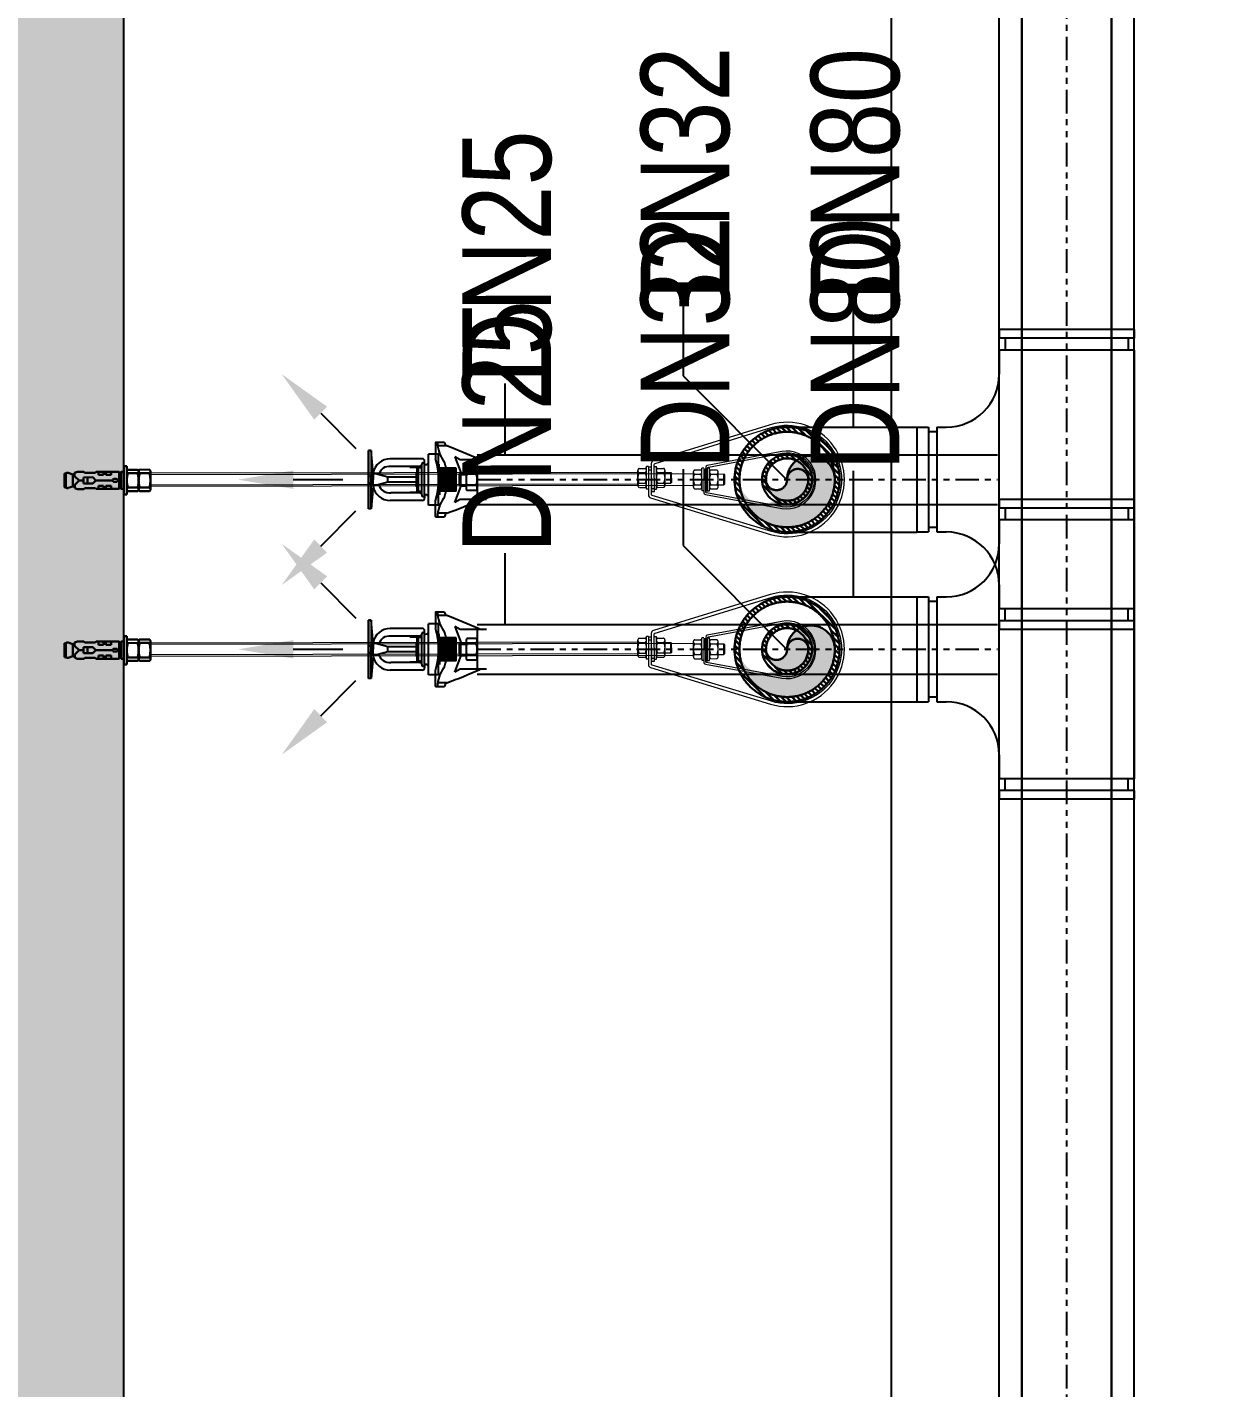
# Model space of a CAD drawing. Header units: millimetres. Extents: x -379292 to 1221486, y 92049 to 447512.
# Drawn here: x -29456 to -28455, y 214575 to 215727 of the extents above; entities that cross this region are included whole.
import ezdxf
from ezdxf.enums import TextEntityAlignment as Align

# ---------------------------------------------------------------- set-up
doc = ezdxf.new("R2010")
doc.units = ezdxf.units.MM
for name, pattern in [('ACISOTGB', [9, 4, -1, 1, -1, 1, -1]), ('CENTRE', [50.8, 31.75, -6.35, 6.35, -6.35]), ('SOGUKSU1', [72, 60, -6, 0, -6])]:
    doc.linetypes.add(name, pattern=pattern)
for name, color, linetype in [('05_CONCRETE', 6, 'Continuous'), ('05_CONCRETE VIEW', 142, 'Continuous'), ('05_HATCH CONCRETE', 141, 'Continuous'), ('M_FIRE_QRSC-K8-PENDENT SPRINKLER', 102, 'Continuous'), ('M_YANGIN_SPR_ CAP', 7, 'Continuous')]:
    doc.layers.add(name, color=color, linetype=linetype)
doc.layers.add('1-MIMARI', color=8, linetype='Continuous', lineweight=9)
doc.layers.add('1-YANGIN BORUSU-3', color=1, linetype='SOGUKSU1', lineweight=30)
doc.styles.add('DOA.ARIAL', font='arial.ttf')
pattern_1 = [(225, (-1e-07, -6.29572), (0.224506, -0.224506), [])]
pattern_2 = [(225, (-8e-08, -8.7207), (0.2245064, -0.2245064), [])]

# ---------------------------------------------------------------- blocks, each defined once
blk = doc.blocks.new('A$C6a8db8d0')
at = {"layer": '05_HATCH CONCRETE', "ltscale": 25, "transparency": 33554671}
h = blk.add_hatch(dxfattribs=at)
h.set_pattern_fill('ANSI33', color=256, scale=1.5, angle=180)
h.set_pattern_definition([(225, (-8686.666, 32930.851), (6.735192, -6.735192), []), (225, (-8693.402, 32930.851), (6.735192, -6.735192), [4.7625, -2.38125])])
h.paths.add_polyline_path([(-8675, 790), (-8675, 420), (-8725, 420), (-8725, 370), (9165, 370), (9165, 420), (9115, 420), (9115, 810), (9095, 810), (9095, 790), (5815, 790), (5815, 810), (5795, 810), (5795, 790), (-1895, 790), (-1895, 710), (-1845, 710), (-1845, 775), (-1635, 775), (-1635, 720), (-1595, 720), (-1595, 775), (-1335, 775), (-1335, 720), (-1295, 720), (-1295, 775), (-1090, 775), (-1090, 710), (-1040, 710), (-1040, 775), (-835, 775), (-835, 720), (-795, 720), (-795, 775), (-535, 775), (-535, 720), (-495, 720), (-495, 775), (-290, 775), (-290, 710), (-240, 710), (-240, 775), (-35, 775), (-35, 720), (5, 720), (5, 775), (265, 775), (265, 720), (305, 720), (305, 775), (510, 775), (510, 710), (560, 710), (560, 775), (765, 775), (765, 720), (805, 720), (805, 775), (1065, 775), (1065, 720), (1105, 720), (1105, 775), (1310, 775), (1310, 710), (1360, 710), (1360, 775), (1565, 775), (1565, 720), (1605, 720), (1605, 775), (1865, 775), (1865, 720), (1905, 720), (1905, 775), (2110, 775), (2110, 710), (2160, 710), (2160, 775), (2365, 775), (2365, 720), (2405, 720), (2405, 775), (2665, 775), (2665, 720), (2705, 720), (2705, 775), (2910, 775), (2910, 710), (2960, 710), (2960, 775), (3165, 775), (3165, 720), (3205, 720), (3205, 775), (3465, 775), (3465, 720), (3505, 720), (3505, 775), (3710, 775), (3710, 710), (3760, 710), (3760, 775), (3965, 775), (3965, 720), (4005, 720), (4005, 775), (4265, 775), (4265, 720), (4305, 720), (4305, 775), (4510, 775), (4510, 710), (4560, 710), (4560, 775), (4765, 775), (4765, 720), (4805, 720), (4805, 775), (5065, 775), (5065, 720), (5105, 720), (5105, 775), (5310, 775), (5310, 710), (5360, 710), (5360, 775), (5540, 775), (5540, 720), (5580, 720), (5580, 775), (5760, 775), (5760, 710), (5810, 710), (5810, 775), (6110, 775), (6110, 710), (6160, 710), (6160, 775), (6365, 775), (6365, 720), (6405, 720), (6405, 775), (6665, 775), (6665, 720), (6705, 720), (6705, 775), (6910, 775), (6910, 710), (6960, 710), (6960, 775), (7165, 775), (7165, 720), (7205, 720), (7205, 775), (7465, 775), (7465, 720), (7505, 720), (7505, 775), (7710, 775), (7710, 710), (7760, 710), (7760, 775), (7965, 775), (7965, 720), (8005, 720), (8005, 775), (8265, 775), (8265, 720), (8305, 720), (8305, 775), (8510, 775), (8510, 710), (8560, 710), (8560, 775), (8790, 775), (8790, 720), (8830, 720), (8830, 775), (9085, 775), (9085, 420), (-8645, 420), (-8645, 775), (-8270, 775), (-8270, 710), (-8220, 710), (-8220, 775), (-8015, 775), (-8015, 720), (-7975, 720), (-7975, 775), (-7715, 775), (-7715, 720), (-7675, 720), (-7675, 775), (-7470, 775), (-7470, 710), (-7420, 710), (-7420, 775), (-7215, 775), (-7215, 720), (-7175, 720), (-7175, 775), (-6915, 775), (-6915, 720), (-6875, 720), (-6875, 775), (-6670, 775), (-6670, 710), (-6620, 710), (-6620, 775), (-6415, 775), (-6415, 720), (-6375, 720), (-6375, 775), (-6115, 775), (-6115, 720), (-6075, 720), (-6075, 775), (-5870, 775), (-5870, 710), (-5820, 710), (-5820, 775), (-5615, 775), (-5615, 720), (-5575, 720), (-5575, 775), (-5315, 775), (-5315, 720), (-5275, 720), (-5275, 775), (-5070, 775), (-5070, 710), (-5020, 710), (-5020, 775), (-4815, 775), (-4815, 720), (-4775, 720), (-4775, 775), (-4515, 775), (-4515, 720), (-4475, 720), (-4475, 775), (-4270, 775), (-4270, 710), (-4220, 710), (-4220, 775), (-4015, 775), (-4015, 720), (-3975, 720), (-3975, 775), (-3715, 775), (-3715, 720), (-3675, 720), (-3675, 775), (-3470, 775), (-3470, 710), (-3420, 710), (-3420, 775), (-3215, 775), (-3215, 720), (-3175, 720), (-3175, 775), (-2915, 775), (-2915, 720), (-2875, 720), (-2875, 775), (-2670, 775), (-2670, 710), (-2620, 710), (-2620, 775), (-2435, 775), (-2435, 720), (-2395, 720), (-2395, 775), (-2175, 775), (-2175, 720), (-2135, 720), (-2135, 775), (-1955, 775), (-1955, 710), (-1905, 710), (-1905, 790)])
at = {"layer": '05_CONCRETE'}
blk.add_lwpolyline([(2405, 775), (2665, 775), (2665, 720), (2705, 720), (2705, 775), (2910, 775), (2910, 710), (2960, 710), (2960, 775), (3165, 775), (3165, 720), (3205, 720), (3205, 775), (3465, 775), (3465, 720), (3505, 720), (3505, 775), (3710, 775)], dxfattribs=at)
at = {"layer": '05_CONCRETE VIEW', "ltscale": 20, "flags": 128}
blk.add_lwpolyline([(2905, 710), (2165, 710)], dxfattribs=at)
blk = doc.blocks.new('A$C12965CA4')
at = {"layer": 'M_FIRE_QRSC-K8-PENDENT SPRINKLER'}
for p, q in [((148.8, 432.3, -796227.1), (148.8, 397.9, -796227.1)), ((200.7, 432.3, -796227.1), (200.7, 397.9, -796227.1)), ((148.8, 420.2, -796227.1), (200.7, 420.2, -796227.1)), ((160.7, 419, -796227.1), (160.7, 406.8, -796227.1)), ((164.2, 420.2, -796227.1), (185.3, 420.2, -796227.1)), ((164.6, 420.2, -796227.1), (184.9, 420.2, -796227.1)), ((167.7, 419, -796227.1), (167.7, 406.8, -796227.1)), ((181.8, 419, -796227.1), (181.8, 406.8, -796227.1)), ((188.8, 419, -796227.1), (188.8, 406.8, -796227.1)), ((145.1, 391, -796227.1), (166.6, 399.4, -796227.1)), ((148.8, 397.9, -796227.1), (145.1, 391, -796227.1)), ((189.8, 392.5, -796227.1), (159.8, 392.5, -796227.1)), ((159.8, 392.5, -796227.1), (159.8, 369.8, -796227.1)), ((189.8, 391.4, -796227.1), (159.8, 391, -796227.1)), ((164.2, 405.6, -796227.1), (185.3, 405.6, -796227.1)), ((166.6, 398.7, -796227.1), (166.6, 405.6, -796227.1)), ((166.6, 398.7, -796227.1), (168, 396.4, -796227.1)), ((182.9, 398.7, -796227.1), (166.6, 398.7, -796227.1)), ((168, 396.4, -796227.1), (168, 405.6, -796227.1)), ((168, 396.4, -796227.1), (181.5, 396.4, -796227.1)), ((181.5, 396.4, -796227.1), (181.5, 405.6, -796227.1)), ((182.9, 398.7, -796227.1), (181.5, 396.4, -796227.1)), ((182.9, 398.7, -796227.1), (182.9, 405.6, -796227.1)), ((204.5, 391, -796227.1), (182.9, 399.4, -796227.1)), ((189.8, 392.5, -796227.1), (189.8, 369.8, -796227.1)), ((200.7, 397.9, -796227.1), (204.5, 391, -796227.1)), ((126.1, 366.2, -796227.1), (126.1, 377.4, -796227.1)), ((126.1, 377.4, -796227.1), (126.1, 377.4, -796227.1)), ((130.9, 380.7, -796227.1), (130.9, 368.6, -796227.1)), ((156.9, 378.7, -796227.1), (192.6, 378.7, -796227.1)), ((189.8, 390, -796227.1), (159.8, 389.7, -796227.1)), ((189.8, 388.7, -796227.1), (159.8, 388.3, -796227.1)), ((189.8, 387.3, -796227.1), (159.8, 386.9, -796227.1)), ((189.8, 385.9, -796227.1), (159.8, 385.6, -796227.1)), ((189.8, 384.6, -796227.1), (159.8, 384.2, -796227.1)), ((189.8, 383.2, -796227.1), (159.8, 382.8, -796227.1)), ((189.8, 381.8, -796227.1), (159.8, 381.5, -796227.1)), ((189.8, 380.5, -796227.1), (159.8, 380.1, -796227.1)), ((189.8, 379.1, -796227.1), (159.8, 378.7, -796227.1)), ((189.8, 377.7, -796227.1), (159.8, 377.3, -796227.1)), ((189.8, 376.4, -796227.1), (159.8, 376, -796227.1)), ((189.8, 375, -796227.1), (159.8, 374.6, -796227.1)), ((189.8, 373.6, -796227.1), (159.8, 373.2, -796227.1)), ((218.7, 380.7, -796227.1), (218.7, 368.6, -796227.1)), ((223.5, 377.5, -796227.1), (223.4, 377.5, -796227.1)), ((223.5, 366.2, -796227.1), (223.5, 377.5, -796227.1)), ((126.6, 365.7, -796227.1), (147, 365.7, -796227.1)), ((141.4, 369.8, -796227.1), (141.4, 356.5, -796227.1)), ((208.1, 369.8, -796227.1), (141.4, 369.8, -796227.1)), ((208.1, 356.5, -796227.1), (141.4, 356.5, -796227.1)), ((194.8, 371.2, -796227.1), (154.8, 370.7, -796227.1)), ((189.8, 372.2, -796227.1), (159.8, 371.9, -796227.1)), ((222.9, 365.7, -796227.1), (202.5, 365.7, -796227.1)), ((208.1, 369.8, -796227.1), (208.1, 356.5, -796227.1)), ((147.6, 348.2, -796227.1), (147.6, 306.5, -796227.1)), ((154.8, 351.5, -796227.1), (150.9, 351.5, -796227.1)), ((194.8, 351.5, -796227.1), (154.8, 351.5, -796227.1)), ((194.8, 347.7, -796227.1), (154.8, 347.7, -796227.1)), ((156.8, 347.7, -796227.1), (157.6, 343.6, -796227.1)), ((157.6, 343.6, -796227.1), (157.6, 307.4, -796227.1)), ((192, 343.6, -796227.1), (157.6, 343.6, -796227.1)), ((192, 341.8, -796227.1), (157.6, 341.8, -796227.1)), ((158.4, 332.1, -796227.1), (158.4, 341.8, -796227.1)), ((159, 347.7, -796227.1), (159.8, 343.6, -796227.1)), ((165.3, 341.8, -796227.1), (165.3, 341, -796227.1)), ((184.2, 341, -796227.1), (165.3, 341, -796227.1)), ((171.4, 341, -796227.1), (171.4, 303.4, -796227.1)), ((178.1, 341, -796227.1), (178.1, 303.4, -796227.1)), ((184.2, 341.8, -796227.1), (184.2, 341, -796227.1)), ((190.5, 347.7, -796227.1), (189.8, 343.6, -796227.1)), ((191.2, 332.1, -796227.1), (191.2, 341.8, -796227.1)), ((192.7, 347.7, -796227.1), (192, 343.6, -796227.1)), ((192, 343.6, -796227.1), (192, 307.4, -796227.1)), ((194.8, 351.5, -796227.1), (198.6, 351.5, -796227.1)), ((201.9, 348.2, -796227.1), (201.9, 306.5, -796227.1)), ((157.6, 332.1, -796227.1), (158.4, 332.1, -796227.1)), ((192, 332.1, -796227.1), (191.2, 332.1, -796227.1)), ((171.4, 303.4, -796227.1), (166.4, 284.4, -796227.1)), ((178.1, 303.4, -796227.1), (171.4, 303.4, -796227.1)), ((178.1, 303.4, -796227.1), (183.2, 284.4, -796227.1)), ((166.4, 284.4, -796227.1), (136.8, 281.9, -796227.1)), ((166.4, 284.4, -796227.1), (174.8, 284.4, -796227.1)), ((170.4, 281.9, -796227.1), (174.8, 284.4, -796227.1)), ((183.2, 284.4, -796227.1), (174.8, 284.4, -796227.1)), ((179.1, 281.9, -796227.1), (174.8, 284.4, -796227.1)), ((183.2, 284.4, -796227.1), (212.8, 281.9, -796227.1)), ((136.8, 281.9, -796227.1), (136.8, 278.4, -796227.1)), ((136.8, 281.9, -796227.1), (180.6, 281.9, -796227.1)), ((212.8, 278.4, -796227.1), (136.8, 278.4, -796227.1)), ((136.8, 278.4, -796227.1), (212.8, 278.4, -796227.1)), ((212.8, 281.9, -796227.1), (169, 281.9, -796227.1)), ((170.4, 278.4, -796227.1), (170.4, 281.9, -796227.1)), ((179.1, 278.4, -796227.1), (179.1, 281.9, -796227.1)), ((212.8, 281.9, -796227.1), (212.8, 278.4, -796227.1))]:
    blk.add_line(p, q, dxfattribs=at)
at = {"layer": 'M_FIRE_QRSC-K8-PENDENT SPRINKLER', "elevation": -796227.1}
for points in [[(88.1, 216), (134, 261.9)], [(261.4, 216), (215.5, 261.9)], [(174.8, 180.1), (174.8, 245)]]:
    blk.add_lwpolyline(points, dxfattribs=at)
at = {"layer": 'M_FIRE_QRSC-K8-PENDENT SPRINKLER'}
for centre, radius, start, end in [((138.6, 426.9, -796227.1), 10.2, 336.8896, 0), ((1391.4, -107.8, -796227.1), 1351.9, 156.8896, 158.8169), ((164.2, 414.5, -796227.1), 5.73, 90, 127.8789), ((164.2, 414.5, -796227.1), 5.73, 52.1211, 90), ((174.8, 399.1, -796227.1), 21.1, 70.5288, 109.4712), ((185.3, 414.5, -796227.1), 5.73, 90, 127.8789), ((185.3, 414.5, -796227.1), 5.73, 52.1211, 90), ((-1041.9, -107.8, -796227.1), 1351.9, 21.1831, 23.1545), ((164.2, 411.3, -796227.1), 5.73, 232.1211, 270), ((164.2, 411.3, -796227.1), 5.73, 270, 307.8789), ((174.8, 426.7, -796227.1), 21.1, 250.5288, 289.4712), ((185.3, 411.3, -796227.1), 5.73, 232.1211, 270), ((185.3, 411.3, -796227.1), 5.73, 270, 307.8789), ((126.1, 382.6, -796227.1), 5.11, 270, 338.8169), ((125.4, 410.9, -796227.1), 42.7, 270.9413, 306.0333), ((156.9, 368.5, -796227.1), 10.2, 90, 129.1092), ((192.6, 368.5, -796227.1), 10.2, 50.8908, 90), ((224.2, 410.9, -796227.1), 42.7, 233.9667, 269.0587), ((223.4, 382.6, -796227.1), 5.11, 201.1831, 270), ((126.6, 366.2, -796227.1), 0.511, 180, 270), ((174.8, 273.9, -796227.1), 95.9, 73.1867, 106.8133), ((151, 353, -796227.1), 4.03, 337.4729, 59.0301), ((198.5, 353, -796227.1), 4.03, 120.9699, 202.5271), ((222.9, 366.2, -796227.1), 0.511, 270, 0), ((150.9, 348.2, -796227.1), 3.33, 90, 180), ((154.8, 349.6, -796227.1), 1.88, 90, 270), ((194.8, 349.6, -796227.1), 1.88, 270, 90), ((198.6, 348.2, -796227.1), 3.33, 0, 90), ((170, 306.5, -796227.1), 22.4, 179.9553, 260.6114), ((171.1, 305.4, -796227.1), 13.6, 171.7173, 258.7369), ((178.5, 305.4, -796227.1), 13.6, 281.2631, 8.2827), ((179.5, 306.5, -796227.1), 22.4, 279.3886, 0.0447)]:
    blk.add_arc(centre, radius, start, end, dxfattribs=at)
for points in [[(96.6, 207.5, -796227.1), (37.2, 165.1, -796227.1), (79.6, 224.4, -796227.1)], [(269.9, 224.4, -796227.1), (312.3, 165.1, -796227.1), (252.9, 207.5, -796227.1)], [(186.8, 180.1, -796227.1), (174.8, 108.1, -796227.1), (162.8, 180.1, -796227.1)]]:
    blk.add_solid(points, dxfattribs=at)
blk = doc.blocks.new('A$Ccaded8c4')
at = {"color": 4, "ltscale": 25}
for p, q in [((-4.44, 18.42), (-4.44, 17.42)), ((4.44, 18.42), (-4.44, 18.42)), ((4.44, 17.42), (-4.44, 17.42)), ((-4.05, 16.72), (-4.05, 17.42)), ((4.05, 16.72), (4.05, 17.42)), ((4.44, 18.42), (4.44, 17.42)), ((-4.44, 16.72), (-4.44, 15.92)), ((4.44, 16.72), (-4.44, 16.72)), ((4.44, 16.72), (4.44, 15.92)), ((-11.96, 11.43), (-12.7, 11.43)), ((-12.7, 0), (-12.7, 11.43)), ((-11.96, 0), (-11.96, 11.43)), ((-11.96, 10.93), (-10.96, 10.93)), ((-8.93, 11.43), (-10.96, 11.43)), ((-10.96, 0), (-10.96, 11.43)), ((10.96, 11.43), (8.93, 11.43)), ((10.96, 0), (10.96, 11.43)), ((11.96, 10.93), (10.96, 10.93)), ((12.7, 11.43), (11.96, 11.43)), ((11.96, 0), (11.96, 11.43)), ((12.7, 0), (12.7, 11.43)), ((-11.96, 0), (-12.7, 0)), ((-11.96, 0.5), (-10.96, 0.5)), ((10.96, 0), (-10.96, 0)), ((11.96, 0.5), (10.96, 0.5)), ((12.7, 0), (11.96, 0))]:
    blk.add_line(p, q, dxfattribs=at)
for centre, start, end in [((-8.93, 15.92), 270, 0), ((8.93, 15.92), 180, 270)]:
    blk.add_arc(centre, 4.49, start, end, dxfattribs=at)
blk = doc.blocks.new('*U1123')
h = blk.add_hatch()
h.set_pattern_fill('ANSI31', color=256, scale=0.1, angle=180)
h.set_pattern_definition(pattern_1)
h.paths.add_polyline_path([(-2.12, 0, 1), (2.12, 0, 1)])
h.paths.add_polyline_path([(1.79, 0, -1), (-1.8, 0, -1)], flags=16)
h = blk.add_hatch(color=256)
h.dxf.hatch_style = 1
h.paths.add_polyline_path([(0, -1.8, 1), (0, 0, -1), (0, 1.79, 0.414214), (-1.8, 0, 0.414214)])
at = {"color": 7, "ltscale": 0.5}
for p, q in [((-0.54, 61.22), (0.62, 61.22)), ((-0.54, 61.1), (0.62, 61.1)), ((-0.69, 60.11), (-0.61, 60.35)), ((-0.69, 59.58), (-0.69, 60.11)), ((-0.61, 60.35), (-0.33, 60.35)), ((-0.47, 60.5), (-0.6, 60.9)), ((-0.47, 60.35), (-0.47, 60.5)), ((-0.47, 60.5), (0.55, 60.5)), ((-0.33, 60.35), (0.04, 59.98)), ((0.41, 60.35), (0.04, 59.98)), ((0.04, 59.98), (0.04, 59.61)), ((0.69, 60.35), (0.41, 60.35)), ((0.55, 60.5), (0.68, 60.9)), ((0.55, 60.35), (0.55, 60.5)), ((0.77, 60.11), (0.69, 60.35)), ((0.77, 59.58), (0.77, 60.11)), ((-0.69, 59.58), (-0.61, 59.49)), ((-0.61, 58.62), (-0.61, 59.49)), ((-0.22, 59.61), (0.3, 59.61)), ((-0.22, 59.61), (-0.22, 58.82)), ((-0.22, 59.26), (0.3, 59.26)), ((-0.22, 58.82), (0.04, 58.56)), ((0.3, 58.82), (0.04, 58.56)), ((0.3, 59.61), (0.3, 58.82)), ((0.77, 59.58), (0.69, 59.49)), ((0.69, 58.62), (0.69, 59.49)), ((-0.69, 58.53), (-0.61, 58.62)), ((-0.69, 56.59), (-0.69, 58.53)), ((-0.69, 57.9), (-0.66, 58.34)), ((-0.69, 57.9), (-0.42, 57.9)), ((-0.69, 57.26), (-0.66, 57.7)), ((-0.66, 58.34), (-0.42, 58.34)), ((-0.66, 57.7), (-0.42, 57.7)), ((-0.42, 58.34), (-0.42, 57.9)), ((-0.42, 57.7), (-0.42, 57.26)), ((0.04, 58.56), (0.04, 57.14)), ((0.74, 58.34), (0.5, 58.34)), ((0.5, 58.34), (0.5, 57.9)), ((0.77, 57.9), (0.5, 57.9)), ((0.74, 57.7), (0.5, 57.7)), ((0.5, 57.7), (0.5, 57.26)), ((0.77, 58.53), (0.69, 58.62)), ((0.77, 57.9), (0.74, 58.34)), ((0.77, 57.26), (0.74, 57.7)), ((0.77, 56.59), (0.77, 58.53)), ((-0.69, 57.26), (-0.42, 57.26)), ((-0.69, 56.59), (0.77, 56.59)), ((-0.08, 57.02), (-0.08, 56.82)), ((0.16, 57.02), (0.16, 56.82)), ((0.77, 57.26), (0.5, 57.26)), ((-0.69, 56.18), (-0.69, 56.4)), ((0.77, 56.4), (-0.69, 56.4)), ((0.77, 56.18), (0.77, 56.4))]:
    blk.add_line(p, q, dxfattribs=at)
at = {"color": 7}
for p, q in [((-1.17, 55.93), (-1.17, 56.18)), ((-1.17, 56.18), (1.23, 56.18)), ((-1.17, 55.93), (1.23, 55.93)), ((-0.88, 55.84), (-0.88, 55.02)), ((-0.58, 55.84), (-0.58, 55.02)), ((0.64, 55.84), (0.64, 55.02)), ((0.94, 55.84), (0.94, 55.02)), ((1.23, 55.93), (1.23, 56.18)), ((-0.88, 54.84), (-0.88, 54.02)), ((-0.73, 54.93), (0.79, 54.93)), ((-0.58, 54.84), (-0.58, 54.02)), ((0.64, 54.84), (0.64, 54.02)), ((0.94, 54.84), (0.94, 54.02)), ((-0.73, 53.93), (0.79, 53.93))]:
    blk.add_line(p, q, dxfattribs=at)
at = {"color": 7, "linetype": 'Continuous', "lineweight": 5}
for p, q in [((-0.47, 53.93), (-0.47, 7.94)), ((0.53, 53.93), (0.53, 7.94))]:
    blk.add_line(p, q, dxfattribs=at)
at = {"lineweight": 5}
for p, q in [((-0.93, 7.21), (0.99, 7.21)), ((-0.78, 7.82), (-0.78, 7.33)), ((-0.6, 7.94), (0.65, 7.94)), ((-0.43, 7.82), (-0.43, 7.33)), ((0.48, 7.82), (0.48, 7.33)), ((0.83, 7.82), (0.83, 7.33)), ((-0.93, 6.57), (0.99, 6.57)), ((-0.78, 6.45), (-0.78, 5.96)), ((-0.6, 5.84), (0.65, 5.84)), ((-0.43, 6.45), (-0.43, 5.96)), ((-0.43, 5.84), (-0.43, 5.36)), ((0.48, 6.45), (0.48, 5.96)), ((0.48, 5.84), (0.48, 5.36)), ((0.83, 6.45), (0.83, 5.96)), ((-0.43, 5.36), (0.48, 5.36)), ((-0.43, 5.36), (-0.35, 5.28)), ((-0.35, 5.28), (0.4, 5.28)), ((0.48, 5.36), (0.4, 5.28))]:
    blk.add_line(p, q, dxfattribs=at)
at = {"linetype": 'CENTRE', "lineweight": 5}
for p, q in [((-0.93, 7.05), (-0.93, 7.21)), ((0.99, 7.05), (0.99, 7.21)), ((-0.93, 6.73), (-0.93, 6.57)), ((0.99, 6.73), (0.99, 6.57))]:
    blk.add_line(p, q, dxfattribs=at)
at = {"color": 7, "linetype": 'Continuous', "lineweight": 15}
for p, q in [((0.65, 6.9), (0.65, 7.05)), ((-0.7, 6.89), (-0.7, 6.75))]:
    blk.add_line(p, q, dxfattribs=at)
blk.add_lwpolyline([(-2.3, 0.42), (-1.11, 6.82, -0.361502), (-1.01, 6.9), (0.9, 6.9), (0.9, 7.05), (-1.1, 7.05, 0.361502), (-1.24, 6.93), (-2.44, 0.45, 1.202369), (2.37, 0.45), (1.2, 6.77, 0.361502), (1.05, 6.89), (-0.95, 6.89), (-0.95, 6.75), (0.97, 6.75, -0.361502), (1.07, 6.66), (2.23, 0.42, -1.202369)], format="xyb", close=True, dxfattribs=at)
for radius in [2.12, 1.79]:
    blk.add_circle((0, 0), radius)
at = {"color": 7, "ltscale": 0.5}
for centre, radius, start, end in [((-0.44, 60.96), 0.177, 125.9379, 201.7909), ((-0.37, 61.17), 0.177, 163.8644, 201.7909), ((0.45, 61.17), 0.177, 338.2091, 16.1356), ((0.52, 60.96), 0.177, 338.2091, 54.0621), ((-0.71, 56.5), 0.0963, 278.9277, 81.0723), ((0.04, 57.02), 0.118, 0, 180), ((0.04, 56.82), 0.118, 180, 0), ((0.79, 56.5), 0.0963, 98.9277, 261.0723)]:
    blk.add_arc(centre, radius, start, end, dxfattribs=at)
at = {"color": 7}
for centre, radius, start, end in [((-0.73, 55.75), 0.176, 30.2552, 149.7448), ((0.03, 53.77), 2.16, 73.6568, 106.3432), ((0.79, 55.75), 0.176, 30.2552, 149.7448), ((-0.73, 55.11), 0.176, 210.2552, 329.7448), ((-0.73, 54.75), 0.176, 30.2552, 149.7448), ((0.03, 57.09), 2.16, 253.6568, 286.3432), ((0.03, 52.77), 2.16, 73.6568, 106.3432), ((0.79, 55.11), 0.176, 210.2552, 329.7448), ((0.79, 54.75), 0.176, 30.2552, 149.7448), ((-0.73, 54.11), 0.176, 210.2552, 329.7448), ((0.03, 56.09), 2.16, 253.6568, 286.3432), ((0.79, 54.11), 0.176, 210.2552, 329.7448)]:
    blk.add_arc(centre, radius, start, end, dxfattribs=at)
at = {"lineweight": 5}
for centre, radius, start, end in [((-0.6, 7.76), 0.188, 20.8221, 159.1779), ((-0.6, 7.4), 0.188, 200.8221, 339.1779), ((0.03, 7.04), 0.907, 60.0793, 119.9207), ((0.03, 8.12), 0.907, 240.0793, 299.9207), ((0.65, 7.76), 0.188, 20.8221, 159.1779), ((0.65, 7.4), 0.188, 200.8221, 339.1779), ((-0.6, 6.39), 0.188, 20.8221, 159.1779), ((-0.6, 6.03), 0.188, 200.8221, 339.1779), ((0.03, 5.67), 0.907, 60.0793, 119.9207), ((0.03, 6.75), 0.907, 240.0793, 299.9207), ((0.65, 6.39), 0.188, 20.8221, 159.1779), ((0.65, 6.03), 0.188, 200.8221, 339.1779)]:
    blk.add_arc(centre, radius, start, end, dxfattribs=at)
for centre, start, end in [((0, 0.9), 90, 270), ((0, -0.9), 270, 90)]:
    blk.add_arc(centre, 0.897, start, end)
blk = doc.blocks.new('*U1124')
h = blk.add_hatch()
h.set_pattern_fill('ANSI31', color=256, scale=0.1, angle=180)
h.set_pattern_definition(pattern_2)
h.paths.add_polyline_path([(-4.45, 0, 1), (4.44, 0, 1)])
h.paths.add_polyline_path([(4.04, 0, -1), (-4.04, 0, -1)], flags=16)
h = blk.add_hatch(color=256)
h.dxf.hatch_style = 1
h.paths.add_polyline_path([(0, -4.04, 1), (0, 0, -1), (0, 4.04, 0.414214), (-4.04, 0, 0.414214)])
at = {"color": 7, "ltscale": 0.5}
for p, q in [((-0.54, 61.22), (0.62, 61.22)), ((-0.54, 61.1), (0.62, 61.1)), ((-0.69, 60.11), (-0.61, 60.35)), ((-0.69, 59.58), (-0.69, 60.11)), ((-0.61, 60.35), (-0.33, 60.35)), ((-0.47, 60.5), (-0.6, 60.9)), ((-0.47, 60.35), (-0.47, 60.5)), ((-0.47, 60.5), (0.55, 60.5)), ((-0.33, 60.35), (0.04, 59.98)), ((0.41, 60.35), (0.04, 59.98)), ((0.04, 59.98), (0.04, 59.61)), ((0.69, 60.35), (0.41, 60.35)), ((0.55, 60.5), (0.68, 60.9)), ((0.55, 60.35), (0.55, 60.5)), ((0.77, 60.11), (0.69, 60.35)), ((0.77, 59.58), (0.77, 60.11)), ((-0.69, 59.58), (-0.61, 59.49)), ((-0.61, 58.62), (-0.61, 59.49)), ((-0.22, 59.61), (0.3, 59.61)), ((-0.22, 59.61), (-0.22, 58.82)), ((-0.22, 59.26), (0.3, 59.26)), ((-0.22, 58.82), (0.04, 58.56)), ((0.3, 58.82), (0.04, 58.56)), ((0.3, 59.61), (0.3, 58.82)), ((0.77, 59.58), (0.69, 59.49)), ((0.69, 58.62), (0.69, 59.49)), ((-0.69, 58.53), (-0.61, 58.62)), ((-0.69, 56.59), (-0.69, 58.53)), ((-0.69, 57.9), (-0.66, 58.34)), ((-0.69, 57.9), (-0.42, 57.9)), ((-0.69, 57.26), (-0.66, 57.7)), ((-0.66, 58.34), (-0.42, 58.34)), ((-0.66, 57.7), (-0.42, 57.7)), ((-0.42, 58.34), (-0.42, 57.9)), ((-0.42, 57.7), (-0.42, 57.26)), ((0.04, 58.56), (0.04, 57.14)), ((0.74, 58.34), (0.5, 58.34)), ((0.5, 58.34), (0.5, 57.9)), ((0.77, 57.9), (0.5, 57.9)), ((0.74, 57.7), (0.5, 57.7)), ((0.5, 57.7), (0.5, 57.26)), ((0.77, 58.53), (0.69, 58.62)), ((0.77, 57.9), (0.74, 58.34)), ((0.77, 57.26), (0.74, 57.7)), ((0.77, 56.59), (0.77, 58.53)), ((-0.69, 57.26), (-0.42, 57.26)), ((-0.69, 56.59), (0.77, 56.59)), ((-0.08, 57.02), (-0.08, 56.82)), ((0.16, 57.02), (0.16, 56.82)), ((0.77, 57.26), (0.5, 57.26)), ((-0.69, 56.18), (-0.69, 56.4)), ((0.77, 56.4), (-0.69, 56.4)), ((0.77, 56.18), (0.77, 56.4))]:
    blk.add_line(p, q, dxfattribs=at)
at = {"color": 7}
for p, q in [((-1.17, 55.93), (-1.17, 56.18)), ((-1.17, 56.18), (1.23, 56.18)), ((-1.17, 55.93), (1.23, 55.93)), ((-0.88, 55.84), (-0.88, 55.02)), ((-0.58, 55.84), (-0.58, 55.02)), ((0.64, 55.84), (0.64, 55.02)), ((0.94, 55.84), (0.94, 55.02)), ((1.23, 55.93), (1.23, 56.18)), ((-0.88, 54.84), (-0.88, 54.02)), ((-0.73, 54.93), (0.79, 54.93)), ((-0.58, 54.84), (-0.58, 54.02)), ((0.64, 54.84), (0.64, 54.02)), ((0.94, 54.84), (0.94, 54.02)), ((-0.73, 53.93), (0.79, 53.93))]:
    blk.add_line(p, q, dxfattribs=at)
at = {"color": 7, "linetype": 'Continuous', "lineweight": 5}
for p, q in [((-0.34, 53.93), (-0.34, 12.64)), ((0.66, 53.93), (0.66, 12.64))]:
    blk.add_line(p, q, dxfattribs=at)
at = {"lineweight": 5}
for p, q in [((-0.8, 11.91), (1.12, 11.91)), ((-0.64, 12.52), (-0.64, 12.03)), ((-0.47, 12.64), (0.79, 12.64)), ((-0.29, 12.52), (-0.29, 12.03)), ((0.61, 12.52), (0.61, 12.03)), ((0.96, 12.52), (0.96, 12.03)), ((-0.8, 11.07), (1.12, 11.07)), ((-0.64, 10.95), (-0.64, 10.46)), ((-0.29, 10.95), (-0.29, 10.46)), ((0.61, 10.95), (0.61, 10.46)), ((0.96, 10.95), (0.96, 10.46)), ((-0.47, 10.34), (0.79, 10.34)), ((-0.29, 10.34), (-0.29, 9.86)), ((-0.29, 9.86), (0.61, 9.86)), ((-0.29, 9.86), (-0.21, 9.78)), ((-0.21, 9.78), (0.53, 9.78)), ((0.61, 9.86), (0.53, 9.78)), ((0.61, 10.34), (0.61, 9.86))]:
    blk.add_line(p, q, dxfattribs=at)
at = {"linetype": 'CENTRE', "lineweight": 5}
for p, q in [((-0.8, 11.75), (-0.8, 11.91)), ((1.12, 11.75), (1.12, 11.91)), ((-0.8, 11.23), (-0.8, 11.07)), ((1.12, 11.23), (1.12, 11.07))]:
    blk.add_line(p, q, dxfattribs=at)
at = {"color": 7, "linetype": 'Continuous', "lineweight": 15}
for p, q in [((0.81, 11.5), (0.81, 11.75)), ((-0.73, 11.5), (-0.73, 11.25))]:
    blk.add_line(p, q, dxfattribs=at)
blk.add_lwpolyline([(-4.4, 1.34), (-1.32, 11.43, -0.329751), (-1.22, 11.5), (1.06, 11.5), (1.06, 11.75), (-1.29, 11.75, 0.329751), (-1.53, 11.57), (-4.64, 1.42, 1.351422), (4.64, 1.42), (1.61, 11.32, 0.329751), (1.37, 11.5), (-0.98, 11.5), (-0.98, 11.25), (1.3, 11.25, -0.329751), (1.39, 11.17), (4.4, 1.34, -1.351422)], format="xyb", close=True, dxfattribs=at)
for radius in [4.45, 4.04]:
    blk.add_circle((0, 0), radius)
at = {"color": 7, "ltscale": 0.5}
for centre, radius, start, end in [((-0.44, 60.96), 0.177, 125.9379, 201.7909), ((-0.37, 61.17), 0.177, 163.8644, 201.7909), ((0.45, 61.17), 0.177, 338.2091, 16.1356), ((0.52, 60.96), 0.177, 338.2091, 54.0621), ((-0.71, 56.5), 0.0963, 278.9277, 81.0723), ((0.04, 57.02), 0.118, 0, 180), ((0.04, 56.82), 0.118, 180, 0), ((0.79, 56.5), 0.0963, 98.9277, 261.0723)]:
    blk.add_arc(centre, radius, start, end, dxfattribs=at)
at = {"color": 7}
for centre, radius, start, end in [((-0.73, 55.75), 0.176, 30.2552, 149.7448), ((0.03, 53.77), 2.16, 73.6568, 106.3432), ((0.79, 55.75), 0.176, 30.2552, 149.7448), ((-0.73, 55.11), 0.176, 210.2552, 329.7448), ((-0.73, 54.75), 0.176, 30.2552, 149.7448), ((0.03, 57.09), 2.16, 253.6568, 286.3432), ((0.03, 52.77), 2.16, 73.6568, 106.3432), ((0.79, 55.11), 0.176, 210.2552, 329.7448), ((0.79, 54.75), 0.176, 30.2552, 149.7448), ((-0.73, 54.11), 0.176, 210.2552, 329.7448), ((0.03, 56.09), 2.16, 253.6568, 286.3432), ((0.79, 54.11), 0.176, 210.2552, 329.7448)]:
    blk.add_arc(centre, radius, start, end, dxfattribs=at)
at = {"lineweight": 5}
for centre, radius, start, end in [((-0.47, 12.46), 0.188, 20.8221, 159.1779), ((-0.47, 12.1), 0.188, 200.8221, 339.1779), ((0.16, 11.74), 0.907, 60.0793, 119.9207), ((0.16, 12.82), 0.907, 240.0793, 299.9207), ((0.79, 12.46), 0.188, 20.8221, 159.1779), ((0.79, 12.1), 0.188, 200.8221, 339.1779), ((-0.47, 10.89), 0.188, 20.8221, 159.1779), ((-0.47, 10.53), 0.188, 200.8221, 339.1779), ((0.16, 10.17), 0.907, 60.0793, 119.9207), ((0.16, 11.25), 0.907, 240.0793, 299.9207), ((0.79, 10.89), 0.188, 20.8221, 159.1779), ((0.79, 10.53), 0.188, 200.8221, 339.1779)]:
    blk.add_arc(centre, radius, start, end, dxfattribs=at)
blk.add_arc((0, -2.02), 2.02, 270, 90)
blk = doc.blocks.new('*U1125')
h = blk.add_hatch()
h.set_pattern_fill('ANSI31', color=256, scale=0.1, angle=180)
h.set_pattern_definition(pattern_1)
h.paths.add_polyline_path([(-2.12, 0, 1), (2.12, 0, 1)])
h.paths.add_polyline_path([(1.79, 0, -1), (-1.8, 0, -1)], flags=16)
h = blk.add_hatch(color=256)
h.dxf.hatch_style = 1
h.paths.add_polyline_path([(0, -1.8, 1), (0, 0, -1), (0, 1.79, 0.414214), (-1.8, 0, 0.414214)])
at = {"color": 7, "ltscale": 0.5}
for p, q in [((-0.54, 61.22), (0.62, 61.22)), ((-0.54, 61.1), (0.62, 61.1)), ((-0.69, 60.11), (-0.61, 60.35)), ((-0.69, 59.58), (-0.69, 60.11)), ((-0.61, 60.35), (-0.33, 60.35)), ((-0.47, 60.5), (-0.6, 60.9)), ((-0.47, 60.35), (-0.47, 60.5)), ((-0.47, 60.5), (0.55, 60.5)), ((-0.33, 60.35), (0.04, 59.98)), ((0.41, 60.35), (0.04, 59.98)), ((0.04, 59.98), (0.04, 59.61)), ((0.69, 60.35), (0.41, 60.35)), ((0.55, 60.5), (0.68, 60.9)), ((0.55, 60.35), (0.55, 60.5)), ((0.77, 60.11), (0.69, 60.35)), ((0.77, 59.58), (0.77, 60.11)), ((-0.69, 59.58), (-0.61, 59.49)), ((-0.61, 58.62), (-0.61, 59.49)), ((-0.22, 59.61), (0.3, 59.61)), ((-0.22, 59.61), (-0.22, 58.82)), ((-0.22, 59.26), (0.3, 59.26)), ((-0.22, 58.82), (0.04, 58.56)), ((0.3, 58.82), (0.04, 58.56)), ((0.3, 59.61), (0.3, 58.82)), ((0.77, 59.58), (0.69, 59.49)), ((0.69, 58.62), (0.69, 59.49)), ((-0.69, 58.53), (-0.61, 58.62)), ((-0.69, 56.59), (-0.69, 58.53)), ((-0.69, 57.9), (-0.66, 58.34)), ((-0.69, 57.9), (-0.42, 57.9)), ((-0.69, 57.26), (-0.66, 57.7)), ((-0.66, 58.34), (-0.42, 58.34)), ((-0.66, 57.7), (-0.42, 57.7)), ((-0.42, 58.34), (-0.42, 57.9)), ((-0.42, 57.7), (-0.42, 57.26)), ((0.04, 58.56), (0.04, 57.14)), ((0.74, 58.34), (0.5, 58.34)), ((0.5, 58.34), (0.5, 57.9)), ((0.77, 57.9), (0.5, 57.9)), ((0.74, 57.7), (0.5, 57.7)), ((0.5, 57.7), (0.5, 57.26)), ((0.77, 58.53), (0.69, 58.62)), ((0.77, 57.9), (0.74, 58.34)), ((0.77, 57.26), (0.74, 57.7)), ((0.77, 56.59), (0.77, 58.53)), ((-0.69, 57.26), (-0.42, 57.26)), ((-0.69, 56.59), (0.77, 56.59)), ((-0.08, 57.02), (-0.08, 56.82)), ((0.16, 57.02), (0.16, 56.82)), ((0.77, 57.26), (0.5, 57.26)), ((-0.69, 56.18), (-0.69, 56.4)), ((0.77, 56.4), (-0.69, 56.4)), ((0.77, 56.18), (0.77, 56.4))]:
    blk.add_line(p, q, dxfattribs=at)
at = {"color": 7}
for p, q in [((-1.17, 55.93), (-1.17, 56.18)), ((-1.17, 56.18), (1.23, 56.18)), ((-1.17, 55.93), (1.23, 55.93)), ((-0.88, 55.84), (-0.88, 55.02)), ((-0.58, 55.84), (-0.58, 55.02)), ((0.64, 55.84), (0.64, 55.02)), ((0.94, 55.84), (0.94, 55.02)), ((1.23, 55.93), (1.23, 56.18)), ((-0.88, 54.84), (-0.88, 54.02)), ((-0.73, 54.93), (0.79, 54.93)), ((-0.58, 54.84), (-0.58, 54.02)), ((0.64, 54.84), (0.64, 54.02)), ((0.94, 54.84), (0.94, 54.02)), ((-0.73, 53.93), (0.79, 53.93))]:
    blk.add_line(p, q, dxfattribs=at)
at = {"color": 7, "linetype": 'Continuous', "lineweight": 5}
for p, q in [((-0.47, 53.93), (-0.47, 7.94)), ((0.53, 53.93), (0.53, 7.94))]:
    blk.add_line(p, q, dxfattribs=at)
at = {"lineweight": 5}
for p, q in [((-0.93, 7.21), (0.99, 7.21)), ((-0.78, 7.82), (-0.78, 7.33)), ((-0.6, 7.94), (0.65, 7.94)), ((-0.43, 7.82), (-0.43, 7.33)), ((0.48, 7.82), (0.48, 7.33)), ((0.83, 7.82), (0.83, 7.33)), ((-0.93, 6.57), (0.99, 6.57)), ((-0.78, 6.45), (-0.78, 5.96)), ((-0.6, 5.84), (0.65, 5.84)), ((-0.43, 6.45), (-0.43, 5.96)), ((-0.43, 5.84), (-0.43, 5.36)), ((0.48, 6.45), (0.48, 5.96)), ((0.48, 5.84), (0.48, 5.36)), ((0.83, 6.45), (0.83, 5.96)), ((-0.43, 5.36), (0.48, 5.36)), ((-0.43, 5.36), (-0.35, 5.28)), ((-0.35, 5.28), (0.4, 5.28)), ((0.48, 5.36), (0.4, 5.28))]:
    blk.add_line(p, q, dxfattribs=at)
at = {"linetype": 'CENTRE', "lineweight": 5}
for p, q in [((-0.93, 7.05), (-0.93, 7.21)), ((0.99, 7.05), (0.99, 7.21)), ((-0.93, 6.73), (-0.93, 6.57)), ((0.99, 6.73), (0.99, 6.57))]:
    blk.add_line(p, q, dxfattribs=at)
at = {"color": 7, "linetype": 'Continuous', "lineweight": 15}
for p, q in [((0.65, 6.9), (0.65, 7.05)), ((-0.7, 6.89), (-0.7, 6.75))]:
    blk.add_line(p, q, dxfattribs=at)
blk.add_lwpolyline([(-2.3, 0.42), (-1.11, 6.82, -0.361502), (-1.01, 6.9), (0.9, 6.9), (0.9, 7.05), (-1.1, 7.05, 0.361502), (-1.24, 6.93), (-2.44, 0.45, 1.202369), (2.37, 0.45), (1.2, 6.77, 0.361502), (1.05, 6.89), (-0.95, 6.89), (-0.95, 6.75), (0.97, 6.75, -0.361502), (1.07, 6.66), (2.23, 0.42, -1.202369)], format="xyb", close=True, dxfattribs=at)
for radius in [2.12, 1.79]:
    blk.add_circle((0, 0), radius)
at = {"color": 7, "ltscale": 0.5}
for centre, radius, start, end in [((-0.44, 60.96), 0.177, 125.9379, 201.7909), ((-0.37, 61.17), 0.177, 163.8644, 201.7909), ((0.45, 61.17), 0.177, 338.2091, 16.1356), ((0.52, 60.96), 0.177, 338.2091, 54.0621), ((-0.71, 56.5), 0.0963, 278.9277, 81.0723), ((0.04, 57.02), 0.118, 0, 180), ((0.04, 56.82), 0.118, 180, 0), ((0.79, 56.5), 0.0963, 98.9277, 261.0723)]:
    blk.add_arc(centre, radius, start, end, dxfattribs=at)
at = {"color": 7}
for centre, radius, start, end in [((-0.73, 55.75), 0.176, 30.2552, 149.7448), ((0.03, 53.77), 2.16, 73.6568, 106.3432), ((0.79, 55.75), 0.176, 30.2552, 149.7448), ((-0.73, 55.11), 0.176, 210.2552, 329.7448), ((-0.73, 54.75), 0.176, 30.2552, 149.7448), ((0.03, 57.09), 2.16, 253.6568, 286.3432), ((0.03, 52.77), 2.16, 73.6568, 106.3432), ((0.79, 55.11), 0.176, 210.2552, 329.7448), ((0.79, 54.75), 0.176, 30.2552, 149.7448), ((-0.73, 54.11), 0.176, 210.2552, 329.7448), ((0.03, 56.09), 2.16, 253.6568, 286.3432), ((0.79, 54.11), 0.176, 210.2552, 329.7448)]:
    blk.add_arc(centre, radius, start, end, dxfattribs=at)
at = {"lineweight": 5}
for centre, radius, start, end in [((-0.6, 7.76), 0.188, 20.8221, 159.1779), ((-0.6, 7.4), 0.188, 200.8221, 339.1779), ((0.03, 7.04), 0.907, 60.0793, 119.9207), ((0.03, 8.12), 0.907, 240.0793, 299.9207), ((0.65, 7.76), 0.188, 20.8221, 159.1779), ((0.65, 7.4), 0.188, 200.8221, 339.1779), ((-0.6, 6.39), 0.188, 20.8221, 159.1779), ((-0.6, 6.03), 0.188, 200.8221, 339.1779), ((0.03, 5.67), 0.907, 60.0793, 119.9207), ((0.03, 6.75), 0.907, 240.0793, 299.9207), ((0.65, 6.39), 0.188, 20.8221, 159.1779), ((0.65, 6.03), 0.188, 200.8221, 339.1779)]:
    blk.add_arc(centre, radius, start, end, dxfattribs=at)
for centre, start, end in [((0, 0.9), 90, 270), ((0, -0.9), 270, 90)]:
    blk.add_arc(centre, 0.897, start, end)
blk = doc.blocks.new('*U1126')
h = blk.add_hatch()
h.set_pattern_fill('ANSI31', color=256, scale=0.1, angle=180)
h.set_pattern_definition(pattern_2)
h.paths.add_polyline_path([(-4.45, 0, 1), (4.44, 0, 1)])
h.paths.add_polyline_path([(4.04, 0, -1), (-4.04, 0, -1)], flags=16)
h = blk.add_hatch(color=256)
h.dxf.hatch_style = 1
h.paths.add_polyline_path([(0, -4.04, 1), (0, 0, -1), (0, 4.04, 0.414214), (-4.04, 0, 0.414214)])
at = {"color": 7, "ltscale": 0.5}
for p, q in [((-0.54, 61.22), (0.62, 61.22)), ((-0.54, 61.1), (0.62, 61.1)), ((-0.69, 60.11), (-0.61, 60.35)), ((-0.69, 59.58), (-0.69, 60.11)), ((-0.61, 60.35), (-0.33, 60.35)), ((-0.47, 60.5), (-0.6, 60.9)), ((-0.47, 60.35), (-0.47, 60.5)), ((-0.47, 60.5), (0.55, 60.5)), ((-0.33, 60.35), (0.04, 59.98)), ((0.41, 60.35), (0.04, 59.98)), ((0.04, 59.98), (0.04, 59.61)), ((0.69, 60.35), (0.41, 60.35)), ((0.55, 60.5), (0.68, 60.9)), ((0.55, 60.35), (0.55, 60.5)), ((0.77, 60.11), (0.69, 60.35)), ((0.77, 59.58), (0.77, 60.11)), ((-0.69, 59.58), (-0.61, 59.49)), ((-0.61, 58.62), (-0.61, 59.49)), ((-0.22, 59.61), (0.3, 59.61)), ((-0.22, 59.61), (-0.22, 58.82)), ((-0.22, 59.26), (0.3, 59.26)), ((-0.22, 58.82), (0.04, 58.56)), ((0.3, 58.82), (0.04, 58.56)), ((0.3, 59.61), (0.3, 58.82)), ((0.77, 59.58), (0.69, 59.49)), ((0.69, 58.62), (0.69, 59.49)), ((-0.69, 58.53), (-0.61, 58.62)), ((-0.69, 56.59), (-0.69, 58.53)), ((-0.69, 57.9), (-0.66, 58.34)), ((-0.69, 57.9), (-0.42, 57.9)), ((-0.69, 57.26), (-0.66, 57.7)), ((-0.66, 58.34), (-0.42, 58.34)), ((-0.66, 57.7), (-0.42, 57.7)), ((-0.42, 58.34), (-0.42, 57.9)), ((-0.42, 57.7), (-0.42, 57.26)), ((0.04, 58.56), (0.04, 57.14)), ((0.74, 58.34), (0.5, 58.34)), ((0.5, 58.34), (0.5, 57.9)), ((0.77, 57.9), (0.5, 57.9)), ((0.74, 57.7), (0.5, 57.7)), ((0.5, 57.7), (0.5, 57.26)), ((0.77, 58.53), (0.69, 58.62)), ((0.77, 57.9), (0.74, 58.34)), ((0.77, 57.26), (0.74, 57.7)), ((0.77, 56.59), (0.77, 58.53)), ((-0.69, 57.26), (-0.42, 57.26)), ((-0.69, 56.59), (0.77, 56.59)), ((-0.08, 57.02), (-0.08, 56.82)), ((0.16, 57.02), (0.16, 56.82)), ((0.77, 57.26), (0.5, 57.26)), ((-0.69, 56.18), (-0.69, 56.4)), ((0.77, 56.4), (-0.69, 56.4)), ((0.77, 56.18), (0.77, 56.4))]:
    blk.add_line(p, q, dxfattribs=at)
at = {"color": 7}
for p, q in [((-1.17, 55.93), (-1.17, 56.18)), ((-1.17, 56.18), (1.23, 56.18)), ((-1.17, 55.93), (1.23, 55.93)), ((-0.88, 55.84), (-0.88, 55.02)), ((-0.58, 55.84), (-0.58, 55.02)), ((0.64, 55.84), (0.64, 55.02)), ((0.94, 55.84), (0.94, 55.02)), ((1.23, 55.93), (1.23, 56.18)), ((-0.88, 54.84), (-0.88, 54.02)), ((-0.73, 54.93), (0.79, 54.93)), ((-0.58, 54.84), (-0.58, 54.02)), ((0.64, 54.84), (0.64, 54.02)), ((0.94, 54.84), (0.94, 54.02)), ((-0.73, 53.93), (0.79, 53.93))]:
    blk.add_line(p, q, dxfattribs=at)
at = {"color": 7, "linetype": 'Continuous', "lineweight": 5}
for p, q in [((-0.34, 53.93), (-0.34, 12.64)), ((0.66, 53.93), (0.66, 12.64))]:
    blk.add_line(p, q, dxfattribs=at)
at = {"lineweight": 5}
for p, q in [((-0.8, 11.91), (1.12, 11.91)), ((-0.64, 12.52), (-0.64, 12.03)), ((-0.47, 12.64), (0.79, 12.64)), ((-0.29, 12.52), (-0.29, 12.03)), ((0.61, 12.52), (0.61, 12.03)), ((0.96, 12.52), (0.96, 12.03)), ((-0.8, 11.07), (1.12, 11.07)), ((-0.64, 10.95), (-0.64, 10.46)), ((-0.29, 10.95), (-0.29, 10.46)), ((0.61, 10.95), (0.61, 10.46)), ((0.96, 10.95), (0.96, 10.46)), ((-0.47, 10.34), (0.79, 10.34)), ((-0.29, 10.34), (-0.29, 9.86)), ((-0.29, 9.86), (0.61, 9.86)), ((-0.29, 9.86), (-0.21, 9.78)), ((-0.21, 9.78), (0.53, 9.78)), ((0.61, 9.86), (0.53, 9.78)), ((0.61, 10.34), (0.61, 9.86))]:
    blk.add_line(p, q, dxfattribs=at)
at = {"linetype": 'CENTRE', "lineweight": 5}
for p, q in [((-0.8, 11.75), (-0.8, 11.91)), ((1.12, 11.75), (1.12, 11.91)), ((-0.8, 11.23), (-0.8, 11.07)), ((1.12, 11.23), (1.12, 11.07))]:
    blk.add_line(p, q, dxfattribs=at)
at = {"color": 7, "linetype": 'Continuous', "lineweight": 15}
for p, q in [((0.81, 11.5), (0.81, 11.75)), ((-0.73, 11.5), (-0.73, 11.25))]:
    blk.add_line(p, q, dxfattribs=at)
blk.add_lwpolyline([(-4.4, 1.34), (-1.32, 11.43, -0.329751), (-1.22, 11.5), (1.06, 11.5), (1.06, 11.75), (-1.29, 11.75, 0.329751), (-1.53, 11.57), (-4.64, 1.42, 1.351422), (4.64, 1.42), (1.61, 11.32, 0.329751), (1.37, 11.5), (-0.98, 11.5), (-0.98, 11.25), (1.3, 11.25, -0.329751), (1.39, 11.17), (4.4, 1.34, -1.351422)], format="xyb", close=True, dxfattribs=at)
for radius in [4.45, 4.04]:
    blk.add_circle((0, 0), radius)
at = {"color": 7, "ltscale": 0.5}
for centre, radius, start, end in [((-0.44, 60.96), 0.177, 125.9379, 201.7909), ((-0.37, 61.17), 0.177, 163.8644, 201.7909), ((0.45, 61.17), 0.177, 338.2091, 16.1356), ((0.52, 60.96), 0.177, 338.2091, 54.0621), ((-0.71, 56.5), 0.0963, 278.9277, 81.0723), ((0.04, 57.02), 0.118, 0, 180), ((0.04, 56.82), 0.118, 180, 0), ((0.79, 56.5), 0.0963, 98.9277, 261.0723)]:
    blk.add_arc(centre, radius, start, end, dxfattribs=at)
at = {"color": 7}
for centre, radius, start, end in [((-0.73, 55.75), 0.176, 30.2552, 149.7448), ((0.03, 53.77), 2.16, 73.6568, 106.3432), ((0.79, 55.75), 0.176, 30.2552, 149.7448), ((-0.73, 55.11), 0.176, 210.2552, 329.7448), ((-0.73, 54.75), 0.176, 30.2552, 149.7448), ((0.03, 57.09), 2.16, 253.6568, 286.3432), ((0.03, 52.77), 2.16, 73.6568, 106.3432), ((0.79, 55.11), 0.176, 210.2552, 329.7448), ((0.79, 54.75), 0.176, 30.2552, 149.7448), ((-0.73, 54.11), 0.176, 210.2552, 329.7448), ((0.03, 56.09), 2.16, 253.6568, 286.3432), ((0.79, 54.11), 0.176, 210.2552, 329.7448)]:
    blk.add_arc(centre, radius, start, end, dxfattribs=at)
at = {"lineweight": 5}
for centre, radius, start, end in [((-0.47, 12.46), 0.188, 20.8221, 159.1779), ((-0.47, 12.1), 0.188, 200.8221, 339.1779), ((0.16, 11.74), 0.907, 60.0793, 119.9207), ((0.16, 12.82), 0.907, 240.0793, 299.9207), ((0.79, 12.46), 0.188, 20.8221, 159.1779), ((0.79, 12.1), 0.188, 200.8221, 339.1779), ((-0.47, 10.89), 0.188, 20.8221, 159.1779), ((-0.47, 10.53), 0.188, 200.8221, 339.1779), ((0.16, 10.17), 0.907, 60.0793, 119.9207), ((0.16, 11.25), 0.907, 240.0793, 299.9207), ((0.79, 10.89), 0.188, 20.8221, 159.1779), ((0.79, 10.53), 0.188, 200.8221, 339.1779)]:
    blk.add_arc(centre, radius, start, end, dxfattribs=at)
blk.add_arc((0, -2.02), 2.02, 270, 90)

msp = doc.modelspace()

# ---------------------------------------------------------------- block references
at = {"layer": '1-MIMARI', "ltscale": 25, "xscale": 10, "yscale": 10, "zscale": 10, "rotation": 90}
msp.add_blockref('A$C6a8db8d0', (-21624.5, 187268.8), dxfattribs=at)

# ---------------------------------------------------------------- next in the draw order: linework, layer by layer
at = {"color": 134, "linetype": 'ACISOTGB', "ltscale": 5}
msp.add_line((-28575.8, 151798.9), (-28575.8, 272540.3), dxfattribs=at)
at = {"color": 3, "ltscale": 25}
for p, q in [((-28633, 199843.2), (-28633, 244719.5)), ((-28518.7, 199843.2), (-28518.7, 244719.5))]:
    msp.add_line(p, q, dxfattribs=at)
at = {"color": 4, "ltscale": 25}
for p, q in [((-28810.9, 215388.2, 0), (-28702.8, 215388.2, 0)), ((-28810.7, 215299.3, 0), (-28702.8, 215299.3)), ((-28810.9, 215244.5, 0), (-28702.8, 215244.5, 0)), ((-28810.7, 215155.5, 0), (-28702.8, 215155.6, 0))]:
    msp.add_line(p, q, dxfattribs=at)
at = {"color": 6, "ltscale": 25}
for p, q in [((-29075.2, 215364.8, 0), (-28634.5, 215364.8, 0)), ((-29075.2, 215322.8, 0), (-28634.5, 215322.8, 0)), ((-29075.2, 215221, 0), (-28634.5, 215221, 0)), ((-29075.2, 215179, 0), (-28634.5, 215179, 0))]:
    msp.add_line(p, q, dxfattribs=at)
at = {"color": 6, "linetype": 'ACISOTGB', "ltscale": 5}
for p, q in [((-29075.2, 215343.8, 0), (-28634.5, 215343.8, 0)), ((-29075.2, 215200, 0), (-28634.5, 215200, 0))]:
    msp.add_line(p, q, dxfattribs=at)
at = {"layer": '1-YANGIN BORUSU-3', "linetype": 'ByBlock', "ltscale": 25}
for p, q in [((-28613.9, 272261.8), (-28613.9, 154309.2)), ((-28537.8, 272261.8), (-28537.8, 154309.2))]:
    msp.add_line(p, q, dxfattribs=at)
at = {"layer": 'M_YANGIN_SPR_ CAP', "ltscale": 0.01}
for p, q in [((-28900.9, 215496.2, -455104.2), (-28900.9, 215431.6, -299827.5)), ((-28756.8, 215495, -155276.6), (-28756.8, 215388.2, 101428.7)), ((-28900.9, 215431.6, -299827.6), (-28812.7, 215343.4, 0)), ((-29051.8, 215425.2, -155276.6), (-29051.8, 215364.8, -9973)), ((-28900.9, 215352.5, -455104.2), (-28900.9, 215287.9, -299827.5)), ((-28756.8, 215351.3, -155276.6), (-28756.8, 215244.5, 101428.7)), ((-28900.9, 215287.9, -299827.6), (-28812.7, 215199.7, 0)), ((-29051.8, 215281.5, -155276.6), (-29051.8, 215221, -9973))]:
    msp.add_line(p, q, dxfattribs=at)

# ---------------------------------------------------------------- next in the draw order: block references
at = {"ltscale": 25, "xscale": 10, "yscale": 10, "zscale": 10, "rotation": 90}
for p in [(-28518.7, 215343.8), (-28518.7, 215200, 0)]:
    msp.add_blockref('A$Ccaded8c4', p, dxfattribs=at)
at = {"layer": '1-YANGIN BORUSU-3', "ltscale": 25, "xscale": 10, "yscale": 10, "zscale": 10, "rotation": 90.10874289727377}
for name, p in [('*U1124', (-28812.7, 215343.8, 0)), ('*U1123', (-28812.7, 215343.8, 0)), ('*U1126', (-28812.7, 215200, 0)), ('*U1125', (-28812.7, 215200, 0))]:
    msp.add_blockref(name, p, dxfattribs=at)
at = {"layer": 'M_FIRE_QRSC-K8-PENDENT SPRINKLER', "xscale": 0.6492520692664615, "yscale": 0.6492520692664615, "zscale": 0.6492520692664615, "rotation": 269.9999999999998}
for p in [(-29348, 215457.2, 516952.1), (-29348, 215313.5, 516952.1)]:
    msp.add_blockref('A$C12965CA4', p, dxfattribs=at)

# ---------------------------------------------------------------- next in the draw order: texts
at = {"layer": 'M_YANGIN_SPR_ CAP', "ltscale": 0.01, "style": 'DOA.ARIAL', "width": 0.8}
for s, p in [('DN32', (-28936.7, 215603.3, -455104.2)), ('DN80', (-28792.7, 215602.1, -155276.6)), ('DN25', (-29087.7, 215532.3, -155276.6)), ('DN32', (-28936.7, 215459.6, -455104.2)), ('DN80', (-28792.7, 215458.4, -155276.6)), ('DN25', (-29087.7, 215388.5, -155276.6))]:
    msp.add_text(s, height=75, rotation=90, dxfattribs=at).set_placement(p, align=Align.TOP_CENTER)

doc.saveas('drawing.dxf')
